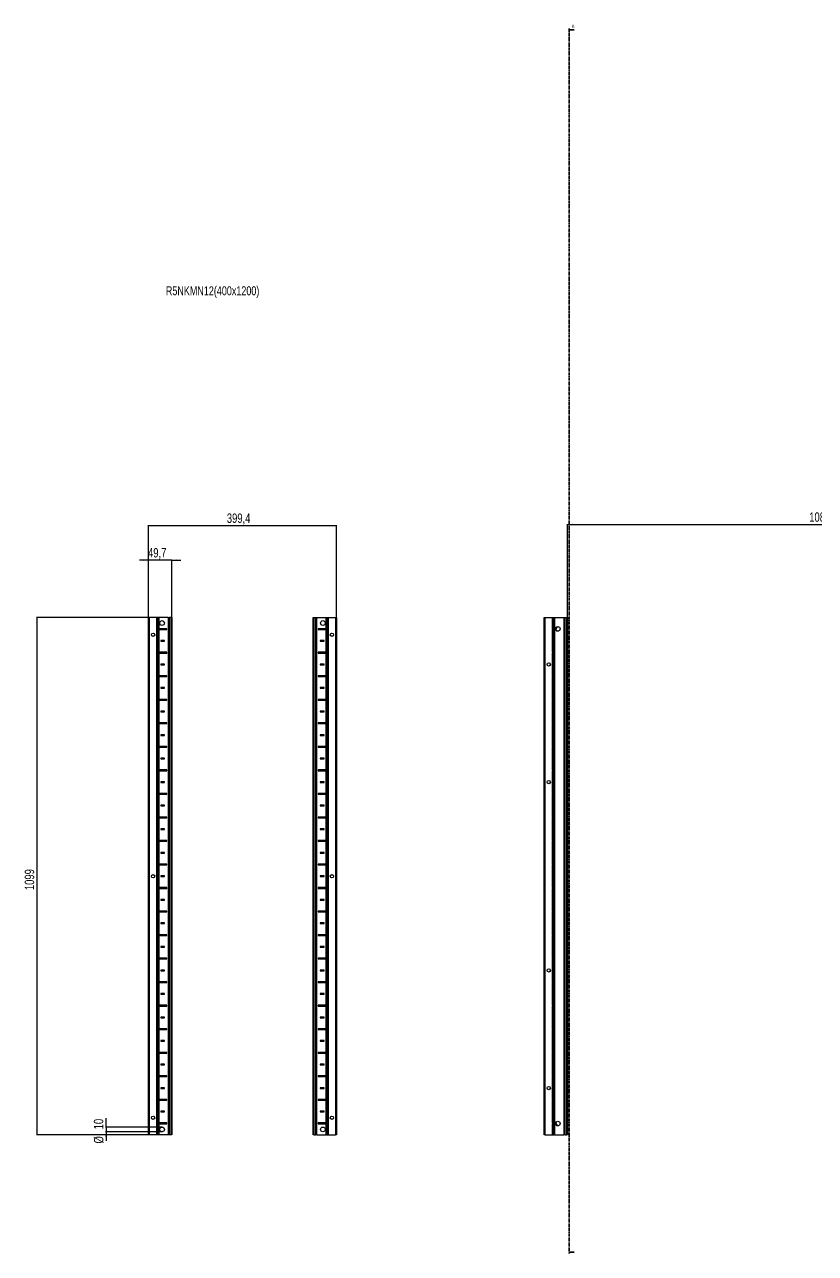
# Model space of a CAD drawing. Header units: millimetres. Extents: x -199 to 3161, y -2447 to 1507.
# Drawn here: x -199 to 1481, y -1104 to 1507 of the extents above; entities that cross this region are included whole.
import ezdxf

# ---------------------------------------------------------------- set-up
doc = ezdxf.new("R2010")
doc.units = ezdxf.units.MM
doc.linetypes.add('CENTER', pattern=[10.16, 6.35, -1.27, 1.27, -1.27])
doc.layers.add('FORMAT', color=7, linetype='Continuous')
doc.styles.add('SLDTEXTSTYLE0', font='TXT', dxfattribs={"width": 0.75})
doc.dimstyles.new('SLDDIMSTYLE0', dxfattribs={"dimtxt": 20, "dimasz": 10, "dimexe": 0, "dimexo": 0.0625, "dimgap": 5, "dimtad": 2, "dimdec": 1, "dimrnd": 1e-09, "dimzin": 12, "dimdsep": 46, "dimtxsty": 'SLDTEXTSTYLE0', "dimsah": 1, "dimcen": 0.09, "dimadec": 0, "dimazin": 3, "dimtfac": 1, "dimtofl": 0, "dimtmove": 0, "dimatfit": 3, "dimfxl": 0, "dimfrac": 2, "dimtolj": 1, "dimtzin": 12, "dimarcsym": 0})
doc.dimstyles.new('SLDDIMSTYLE1', dxfattribs={"dimtxt": 20, "dimasz": 10, "dimexe": 0, "dimexo": 0.0625, "dimgap": 5, "dimtad": 2, "dimdec": 1, "dimrnd": 1e-09, "dimzin": 12, "dimdsep": 46, "dimtxsty": 'SLDTEXTSTYLE0', "dimsah": 1, "dimcen": 0.09, "dimadec": 0, "dimazin": 3, "dimtfac": 1, "dimtmove": 0, "dimatfit": 0, "dimfxl": 0, "dimfrac": 2, "dimtolj": 1, "dimtzin": 12, "dimarcsym": 0})

# ---------------------------------------------------------------- blocks, each defined once
blk = doc.blocks.new('_D')
at = {"layer": 'FORMAT'}
for p, q in [((86.4, 247.2), (-174.2, 247.2)), ((-173.2, 247.2), (-173.2, -851.8)), ((86.4, -851.8), (-174.2, -851.8))]:
    blk.add_line(p, q, dxfattribs=at)
for points in [[(-173.2, 247.2), (-174.7, 237.2), (-171.6, 237.2)], [(-173.2, -851.8), (-171.6, -841.8), (-174.7, -841.8)]]:
    blk.add_solid(points, dxfattribs=at)
at = {"layer": 'FORMAT', "insert": (-198.9, -331.8), "char_height": 20, "attachment_point": 1, "rotation": 90, "style": 'SLDTEXTSTYLE0'}
blk.add_mtext('1099', dxfattribs=at)
blk = doc.blocks.new('_D_1')
at = {"layer": 'FORMAT'}
for p, q in [((64, 247.2), (64, 443.6)), ((64, 442.6), (463.4, 442.6)), ((463.4, 247.2), (463.4, 443.6))]:
    blk.add_line(p, q, dxfattribs=at)
for points in [[(64, 442.6), (74, 441.1), (74, 444.2)], [(463.4, 442.6), (453.4, 444.2), (453.4, 441.1)]]:
    blk.add_solid(points, dxfattribs=at)
at = {"layer": 'FORMAT', "insert": (230.4, 468.4), "char_height": 20, "attachment_point": 1, "style": 'SLDTEXTSTYLE0'}
blk.add_mtext('399,4', dxfattribs=at)
blk = doc.blocks.new('_D_2')
at = {"layer": 'FORMAT'}
for p, q in [((64, 369.2), (44.7, 369.2)), ((64, 247.2), (64, 370.2)), ((113.7, 369.2), (64, 369.2)), ((113.7, 247.2), (113.7, 370.2)), ((113.7, 369.2), (132.9, 369.2))]:
    blk.add_line(p, q, dxfattribs=at)
for points in [[(64, 369.2), (54, 370.7), (54, 367.7)], [(113.7, 369.2), (123.7, 367.7), (123.7, 370.7)]]:
    blk.add_solid(points, dxfattribs=at)
at = {"layer": 'FORMAT', "insert": (63, 395), "char_height": 20, "attachment_point": 1, "style": 'SLDTEXTSTYLE0'}
blk.add_mtext('49,7', dxfattribs=at)
blk = doc.blocks.new('_D_3')
at = {"layer": 'FORMAT'}
for p, q in [((92.8, -835.3), (-27, -835.3)), ((-26, -835.3), (-26, -816.1)), ((-26, -835.3), (-26, -845.3)), ((92.8, -845.3), (-27, -845.3)), ((-26, -845.3), (-26, -864.5))]:
    blk.add_line(p, q, dxfattribs=at)
for points in [[(-26, -835.3), (-24.5, -825.3), (-27.6, -825.3)], [(-26, -845.3), (-27.6, -855.3), (-24.5, -855.3)]]:
    blk.add_solid(points, dxfattribs=at)
at = {"layer": 'FORMAT', "char_height": 20, "attachment_point": 1, "rotation": 90, "style": 'SLDTEXTSTYLE0'}
for s, insert in [('10', (-52.1, -840)), ('%%c', (-51.8, -870.2))]:
    blk.add_mtext(s, dxfattribs=dict(at, insert=insert))
blk = doc.blocks.new('_D_4')
at = {"layer": 'FORMAT'}
for p, q in [((954.3, 247.2), (954.3, 446)), ((954.3, 445), (2040.3, 445)), ((2040.3, 247.2), (2040.3, 446))]:
    blk.add_line(p, q, dxfattribs=at)
for points in [[(954.3, 445), (964.3, 443.5), (964.3, 446.5)], [(2040.3, 445), (2030.3, 446.5), (2030.3, 443.5)]]:
    blk.add_solid(points, dxfattribs=at)
at = {"layer": 'FORMAT', "insert": (1467.7, 470.8), "char_height": 20, "attachment_point": 1, "style": 'SLDTEXTSTYLE0'}
blk.add_mtext('1086', dxfattribs=at)

msp = doc.modelspace()

# ---------------------------------------------------------------- linework, layer by layer
at = {"color": 7, "linetype": 'CENTER', "lineweight": 35}
msp.add_line((958.03, 1499.09), (958.03, -1103.67), dxfattribs=at)
at = {"color": 7, "linetype": 'Continuous', "lineweight": 35}
for p, q in [((968.67, 1496.09), (958.03, 1496.09)), ((968.67, -1100.67), (958.03, -1100.67))]:
    msp.add_line(p, q, dxfattribs=at)
at = {"color": 7, "linetype": 'Continuous', "lineweight": 25}
for p, q in [((63.98, -851.79), (63.98, 247.21)), ((63.98, 247.21), (65.98, 247.21)), ((81.33, 247.21), (65.98, 247.21)), ((81.33, 247.21), (81.98, 247.21)), ((81.98, -851.79), (81.98, 247.21)), ((81.98, 247.21), (82.56, 247.21)), ((83.77, 247.21), (82.56, 247.21)), ((83.77, -851.79), (83.77, 247.21)), ((83.8, 247.21), (83.77, 247.21)), ((83.8, -851.79), (83.8, 247.21)), ((85.01, 247.21), (83.8, 247.21)), ((85.01, 247.21), (86.42, 247.21)), ((105.83, 247.21), (86.42, 247.21)), ((105.83, 247.21), (106.48, 247.21)), ((106.48, -851.79), (106.48, 247.21)), ((106.48, 247.21), (108.48, 247.21)), ((111.68, 247.21), (108.48, 247.21)), ((111.68, 247.21), (113.68, 247.21)), ((113.68, 247.21), (113.68, -851.79)), ((413.68, -851.79), (413.68, 247.21)), ((413.68, 247.21), (415.68, 247.21)), ((415.68, 247.21), (418.88, 247.21)), ((418.88, 247.21), (420.88, 247.21)), ((420.88, 247.21), (420.88, -851.79)), ((420.88, 247.21), (421.53, 247.21)), ((421.53, 247.21), (440.93, 247.21)), ((440.93, 247.21), (442.34, 247.21)), ((442.34, 247.21), (443.55, 247.21)), ((443.55, 247.21), (443.55, -851.79)), ((443.55, 247.21), (443.58, 247.21)), ((443.58, 247.21), (443.58, -851.79)), ((443.58, 247.21), (444.79, 247.21)), ((444.79, 247.21), (445.38, 247.21)), ((445.38, 247.21), (445.38, -851.79)), ((445.38, 247.21), (446.03, 247.21)), ((446.03, 247.21), (461.38, 247.21)), ((461.38, 247.21), (463.38, 247.21)), ((463.38, 247.21), (463.38, -851.79)), ((904.6, -851.79), (904.6, 247.21)), ((904.6, 247.21), (906.6, 247.21)), ((906.6, 247.21), (921.95, 247.21)), ((921.95, 247.21), (922.6, 247.21)), ((922.6, 223.46), (922.6, 247.21)), ((922.6, 247.21), (923.19, 247.21)), ((923.19, 247.21), (924.39, 247.21)), ((924.39, 247.21), (924.39, -851.79)), ((924.39, 247.21), (924.43, 247.21)), ((924.43, 247.21), (924.43, -851.79)), ((924.43, 247.21), (925.63, 247.21)), ((925.63, 247.21), (927.05, 247.21)), ((927.05, 247.21), (946.45, 247.21)), ((946.45, 247.21), (947.1, 247.21)), ((947.1, -851.79), (947.1, 247.21)), ((947.1, 247.21), (949.1, 247.21)), ((949.1, 247.21), (952.3, 247.21)), ((952.3, 247.21), (954.3, 247.21)), ((954.3, 247.21), (954.3, -851.79)), ((85.93, 223.35), (85.93, 222.06)), ((86.58, 222.71), (85.93, 223.35)), ((86.58, 222.71), (85.93, 222.06)), ((102.83, 223.46), (86.42, 223.46)), ((86.42, 221.96), (102.83, 221.96)), ((102.08, 222.71), (86.58, 222.71)), ((102.08, 222.71), (102.83, 223.46)), ((102.08, 222.71), (102.83, 221.96)), ((102.83, 221.96), (102.83, 223.46)), ((425.28, 222.71), (424.53, 223.46)), ((440.93, 223.46), (424.53, 223.46)), ((424.53, 223.46), (424.53, 221.96)), ((425.28, 222.71), (424.53, 221.96)), ((424.53, 221.96), (440.93, 221.96)), ((425.28, 222.71), (440.78, 222.71)), ((440.78, 222.71), (441.42, 223.35)), ((440.78, 222.71), (441.42, 222.06)), ((441.42, 222.06), (441.42, 223.35)), ((922.66, 223.35), (922.6, 223.46)), ((922.6, 223.46), (922.6, 221.96)), ((922.6, 221.96), (922.66, 222.06)), ((922.6, 173.46), (922.6, 221.96)), ((922.66, 222.06), (922.66, 223.35)), ((932.65, 227.73), (932.65, 228.14)), ((98.33, 198.46), (90.33, 198.46)), ((90.33, 198.46), (90.33, 196.96)), ((91.08, 197.71), (90.33, 198.46)), ((91.08, 197.71), (90.33, 196.96)), ((90.33, 196.96), (98.33, 196.96)), ((97.58, 197.71), (91.08, 197.71)), ((97.58, 197.71), (98.33, 198.46)), ((97.58, 197.71), (98.33, 196.96)), ((98.33, 196.96), (98.33, 198.46)), ((429.78, 197.71), (429.03, 198.46)), ((429.03, 198.46), (429.03, 196.96)), ((437.03, 198.46), (429.03, 198.46)), ((429.78, 197.71), (429.03, 196.96)), ((429.03, 196.96), (437.03, 196.96)), ((429.78, 197.71), (436.28, 197.71)), ((436.28, 197.71), (437.03, 198.46)), ((436.28, 197.71), (437.03, 196.96)), ((437.03, 196.96), (437.03, 198.46)), ((85.93, 173.35), (85.93, 172.06)), ((86.58, 172.71), (85.93, 173.35)), ((86.58, 172.71), (85.93, 172.06)), ((102.83, 173.46), (86.42, 173.46)), ((86.42, 171.96), (102.83, 171.96)), ((102.08, 172.71), (86.58, 172.71)), ((102.08, 172.71), (102.83, 173.46)), ((102.08, 172.71), (102.83, 171.96)), ((102.83, 171.96), (102.83, 173.46)), ((425.28, 172.71), (424.53, 173.46)), ((440.93, 173.46), (424.53, 173.46)), ((424.53, 173.46), (424.53, 171.96)), ((425.28, 172.71), (424.53, 171.96)), ((424.53, 171.96), (440.93, 171.96)), ((425.28, 172.71), (440.78, 172.71)), ((440.78, 172.71), (441.42, 173.35)), ((440.78, 172.71), (441.42, 172.06)), ((441.42, 172.06), (441.42, 173.35)), ((922.66, 173.35), (922.6, 173.46)), ((922.6, 173.46), (922.6, 171.96)), ((922.6, 171.96), (922.66, 172.06)), ((922.6, 123.46), (922.6, 171.96)), ((922.66, 172.06), (922.66, 173.35)), ((98.33, 148.46), (90.33, 148.46)), ((90.33, 148.46), (90.33, 146.96)), ((91.08, 147.71), (90.33, 148.46)), ((91.08, 147.71), (90.33, 146.96)), ((90.33, 146.96), (98.33, 146.96)), ((97.58, 147.71), (91.08, 147.71)), ((97.58, 147.71), (98.33, 148.46)), ((97.58, 147.71), (98.33, 146.96)), ((98.33, 146.96), (98.33, 148.46)), ((429.78, 147.71), (429.03, 148.46)), ((437.03, 148.46), (429.03, 148.46)), ((429.03, 148.46), (429.03, 146.96)), ((429.78, 147.71), (429.03, 146.96)), ((429.03, 146.96), (437.03, 146.96)), ((429.78, 147.71), (436.28, 147.71)), ((436.28, 147.71), (437.03, 148.46)), ((436.28, 147.71), (437.03, 146.96)), ((437.03, 146.96), (437.03, 148.46)), ((85.93, 123.35), (85.93, 122.06)), ((86.58, 122.71), (85.93, 123.35)), ((86.58, 122.71), (85.93, 122.06)), ((102.83, 123.46), (86.42, 123.46)), ((86.42, 121.96), (102.83, 121.96)), ((102.08, 122.71), (86.58, 122.71)), ((102.08, 122.71), (102.83, 123.46)), ((102.08, 122.71), (102.83, 121.96)), ((102.83, 121.96), (102.83, 123.46)), ((425.28, 122.71), (424.53, 123.46)), ((440.93, 123.46), (424.53, 123.46)), ((424.53, 123.46), (424.53, 121.96)), ((425.28, 122.71), (424.53, 121.96)), ((424.53, 121.96), (440.93, 121.96)), ((425.28, 122.71), (440.78, 122.71)), ((440.78, 122.71), (441.42, 123.35)), ((440.78, 122.71), (441.42, 122.06)), ((441.42, 122.06), (441.42, 123.35)), ((922.66, 123.35), (922.6, 123.46)), ((922.6, 123.46), (922.6, 121.96)), ((922.6, 121.96), (922.66, 122.06)), ((922.6, 73.46), (922.6, 121.96)), ((922.66, 122.06), (922.66, 123.35)), ((98.33, 98.46), (90.33, 98.46)), ((90.33, 98.46), (90.33, 96.96)), ((91.08, 97.71), (90.33, 98.46)), ((91.08, 97.71), (90.33, 96.96)), ((90.33, 96.96), (98.33, 96.96)), ((97.58, 97.71), (91.08, 97.71)), ((97.58, 97.71), (98.33, 98.46)), ((97.58, 97.71), (98.33, 96.96)), ((98.33, 96.96), (98.33, 98.46)), ((429.78, 97.71), (429.03, 98.46)), ((429.03, 98.46), (429.03, 96.96)), ((437.03, 98.46), (429.03, 98.46)), ((429.78, 97.71), (429.03, 96.96)), ((429.03, 96.96), (437.03, 96.96)), ((429.78, 97.71), (436.28, 97.71)), ((436.28, 97.71), (437.03, 98.46)), ((436.28, 97.71), (437.03, 96.96)), ((437.03, 96.96), (437.03, 98.46)), ((85.93, 73.35), (85.93, 72.06)), ((86.58, 72.71), (85.93, 73.35)), ((86.58, 72.71), (85.93, 72.06)), ((102.83, 73.46), (86.42, 73.46)), ((86.42, 71.96), (102.83, 71.96)), ((102.08, 72.71), (86.58, 72.71)), ((102.08, 72.71), (102.83, 73.46)), ((102.08, 72.71), (102.83, 71.96)), ((102.83, 71.96), (102.83, 73.46)), ((425.28, 72.71), (424.53, 73.46)), ((440.93, 73.46), (424.53, 73.46)), ((424.53, 73.46), (424.53, 71.96)), ((425.28, 72.71), (424.53, 71.96)), ((424.53, 71.96), (440.93, 71.96)), ((425.28, 72.71), (440.78, 72.71)), ((440.78, 72.71), (441.42, 73.35)), ((440.78, 72.71), (441.42, 72.06)), ((441.42, 72.06), (441.42, 73.35)), ((922.66, 73.35), (922.6, 73.46)), ((922.6, 73.46), (922.6, 71.96)), ((922.6, 71.96), (922.66, 72.06)), ((922.6, 23.46), (922.6, 71.96)), ((922.66, 72.06), (922.66, 73.35)), ((98.33, 48.46), (90.33, 48.46)), ((90.33, 48.46), (90.33, 46.96)), ((91.08, 47.71), (90.33, 48.46)), ((91.08, 47.71), (90.33, 46.96)), ((90.33, 46.96), (98.33, 46.96)), ((97.58, 47.71), (91.08, 47.71)), ((97.58, 47.71), (98.33, 48.46)), ((97.58, 47.71), (98.33, 46.96)), ((98.33, 46.96), (98.33, 48.46)), ((429.78, 47.71), (429.03, 48.46)), ((429.03, 48.46), (429.03, 46.96)), ((437.03, 48.46), (429.03, 48.46)), ((429.78, 47.71), (429.03, 46.96)), ((429.03, 46.96), (437.03, 46.96)), ((429.78, 47.71), (436.28, 47.71)), ((436.28, 47.71), (437.03, 48.46)), ((436.28, 47.71), (437.03, 46.96)), ((437.03, 46.96), (437.03, 48.46)), ((85.93, 23.35), (85.93, 22.06)), ((86.58, 22.71), (85.93, 23.35)), ((86.58, 22.71), (85.93, 22.06)), ((102.83, 23.46), (86.42, 23.46)), ((86.42, 21.96), (102.83, 21.96)), ((102.08, 22.71), (86.58, 22.71)), ((102.08, 22.71), (102.83, 23.46)), ((102.08, 22.71), (102.83, 21.96)), ((102.83, 21.96), (102.83, 23.46)), ((425.28, 22.71), (424.53, 23.46)), ((440.93, 23.46), (424.53, 23.46)), ((424.53, 23.46), (424.53, 21.96)), ((425.28, 22.71), (424.53, 21.96)), ((424.53, 21.96), (440.93, 21.96)), ((425.28, 22.71), (440.78, 22.71)), ((440.78, 22.71), (441.42, 23.35)), ((440.78, 22.71), (441.42, 22.06)), ((441.42, 22.06), (441.42, 23.35)), ((922.66, 23.35), (922.6, 23.46)), ((922.6, 23.46), (922.6, 21.96)), ((922.6, 21.96), (922.66, 22.06)), ((922.6, -26.54), (922.6, 21.96)), ((922.66, 22.06), (922.66, 23.35)), ((98.33, -1.54), (90.33, -1.54)), ((90.33, -1.54), (90.33, -3.04)), ((91.08, -2.29), (90.33, -1.54)), ((91.08, -2.29), (90.33, -3.04)), ((90.33, -3.04), (98.33, -3.04)), ((97.58, -2.29), (91.08, -2.29)), ((97.58, -2.29), (98.33, -1.54)), ((97.58, -2.29), (98.33, -3.04)), ((98.33, -3.04), (98.33, -1.54)), ((429.78, -2.29), (429.03, -1.54)), ((429.03, -1.54), (429.03, -3.04)), ((437.03, -1.54), (429.03, -1.54)), ((429.78, -2.29), (429.03, -3.04)), ((429.03, -3.04), (437.03, -3.04)), ((429.78, -2.29), (436.28, -2.29)), ((436.28, -2.29), (437.03, -1.54)), ((436.28, -2.29), (437.03, -3.04)), ((437.03, -3.04), (437.03, -1.54)), ((85.93, -26.65), (85.93, -27.94)), ((86.58, -27.29), (85.93, -26.65)), ((86.58, -27.29), (85.93, -27.94)), ((102.83, -26.54), (86.42, -26.54)), ((86.42, -28.04), (102.83, -28.04)), ((102.08, -27.29), (86.58, -27.29)), ((98.33, -51.54), (90.33, -51.54)), ((90.33, -51.54), (90.33, -53.04)), ((91.08, -52.29), (90.33, -51.54)), ((97.58, -52.29), (98.33, -51.54)), ((98.33, -53.04), (98.33, -51.54)), ((102.08, -27.29), (102.83, -26.54)), ((102.08, -27.29), (102.83, -28.04)), ((102.83, -28.04), (102.83, -26.54)), ((425.28, -27.29), (424.53, -26.54)), ((440.93, -26.54), (424.53, -26.54)), ((424.53, -26.54), (424.53, -28.04)), ((425.28, -27.29), (424.53, -28.04)), ((424.53, -28.04), (440.93, -28.04)), ((425.28, -27.29), (440.78, -27.29)), ((429.78, -52.29), (429.03, -51.54)), ((437.03, -51.54), (429.03, -51.54)), ((429.03, -51.54), (429.03, -53.04)), ((436.28, -52.29), (437.03, -51.54)), ((437.03, -53.04), (437.03, -51.54)), ((440.78, -27.29), (441.42, -26.65)), ((440.78, -27.29), (441.42, -27.94)), ((441.42, -27.94), (441.42, -26.65)), ((922.66, -26.65), (922.6, -26.54)), ((922.6, -26.54), (922.6, -28.04)), ((922.6, -28.04), (922.66, -27.94)), ((922.6, -76.54), (922.6, -28.04)), ((922.66, -27.94), (922.66, -26.65)), ((85.93, -76.65), (85.93, -77.94)), ((86.58, -77.29), (85.93, -76.65)), ((86.58, -77.29), (85.93, -77.94)), ((102.83, -76.54), (86.42, -76.54)), ((86.42, -78.04), (102.83, -78.04)), ((102.08, -77.29), (86.58, -77.29)), ((91.08, -52.29), (90.33, -53.04)), ((90.33, -53.04), (98.33, -53.04)), ((97.58, -52.29), (91.08, -52.29)), ((97.58, -52.29), (98.33, -53.04)), ((102.08, -77.29), (102.83, -76.54)), ((102.08, -77.29), (102.83, -78.04)), ((102.83, -78.04), (102.83, -76.54)), ((425.28, -77.29), (424.53, -76.54)), ((440.93, -76.54), (424.53, -76.54)), ((424.53, -76.54), (424.53, -78.04)), ((425.28, -77.29), (424.53, -78.04)), ((424.53, -78.04), (440.93, -78.04)), ((425.28, -77.29), (440.78, -77.29)), ((429.78, -52.29), (429.03, -53.04)), ((429.03, -53.04), (437.03, -53.04)), ((429.78, -52.29), (436.28, -52.29)), ((436.28, -52.29), (437.03, -53.04)), ((440.78, -77.29), (441.42, -76.65)), ((440.78, -77.29), (441.42, -77.94)), ((441.42, -77.94), (441.42, -76.65)), ((922.66, -76.65), (922.6, -76.54)), ((922.6, -76.54), (922.6, -78.04)), ((922.6, -78.04), (922.66, -77.94)), ((922.6, -126.54), (922.6, -78.04)), ((922.66, -77.94), (922.66, -76.65)), ((98.33, -101.54), (90.33, -101.54)), ((90.33, -101.54), (90.33, -103.04)), ((91.08, -102.29), (90.33, -101.54)), ((91.08, -102.29), (90.33, -103.04)), ((90.33, -103.04), (98.33, -103.04)), ((97.58, -102.29), (91.08, -102.29)), ((97.58, -102.29), (98.33, -101.54)), ((97.58, -102.29), (98.33, -103.04)), ((98.33, -103.04), (98.33, -101.54)), ((437.03, -101.54), (429.03, -101.54)), ((429.03, -101.54), (429.03, -103.04)), ((429.78, -102.29), (429.03, -101.54)), ((429.78, -102.29), (429.03, -103.04)), ((429.03, -103.04), (437.03, -103.04)), ((429.78, -102.29), (436.28, -102.29)), ((436.28, -102.29), (437.03, -101.54)), ((436.28, -102.29), (437.03, -103.04)), ((437.03, -103.04), (437.03, -101.54)), ((85.93, -126.65), (85.93, -127.94)), ((86.58, -127.29), (85.93, -126.65)), ((86.58, -127.29), (85.93, -127.94)), ((102.83, -126.54), (86.42, -126.54)), ((86.42, -128.04), (102.83, -128.04)), ((102.08, -127.29), (86.58, -127.29)), ((102.08, -127.29), (102.83, -126.54)), ((102.08, -127.29), (102.83, -128.04)), ((102.83, -128.04), (102.83, -126.54)), ((425.28, -127.29), (424.53, -126.54)), ((440.93, -126.54), (424.53, -126.54)), ((424.53, -126.54), (424.53, -128.04)), ((425.28, -127.29), (424.53, -128.04)), ((424.53, -128.04), (440.93, -128.04)), ((425.28, -127.29), (440.78, -127.29)), ((440.78, -127.29), (441.42, -126.65)), ((440.78, -127.29), (441.42, -127.94)), ((441.42, -127.94), (441.42, -126.65)), ((922.66, -126.65), (922.6, -126.54)), ((922.6, -126.54), (922.6, -128.04)), ((922.6, -128.04), (922.66, -127.94)), ((922.6, -176.54), (922.6, -128.04)), ((922.66, -127.94), (922.66, -126.65)), ((98.33, -151.54), (90.33, -151.54)), ((90.33, -151.54), (90.33, -153.04)), ((91.08, -152.29), (90.33, -151.54)), ((91.08, -152.29), (90.33, -153.04)), ((90.33, -153.04), (98.33, -153.04)), ((97.58, -152.29), (91.08, -152.29)), ((97.58, -152.29), (98.33, -151.54)), ((97.58, -152.29), (98.33, -153.04)), ((98.33, -153.04), (98.33, -151.54)), ((429.78, -152.29), (429.03, -151.54)), ((429.03, -151.54), (429.03, -153.04)), ((437.03, -151.54), (429.03, -151.54)), ((429.78, -152.29), (429.03, -153.04)), ((429.03, -153.04), (437.03, -153.04)), ((429.78, -152.29), (436.28, -152.29)), ((436.28, -152.29), (437.03, -151.54)), ((436.28, -152.29), (437.03, -153.04)), ((437.03, -153.04), (437.03, -151.54)), ((85.93, -176.65), (85.93, -177.94)), ((86.58, -177.29), (85.93, -176.65)), ((86.58, -177.29), (85.93, -177.94)), ((102.83, -176.54), (86.42, -176.54)), ((86.42, -178.04), (102.83, -178.04)), ((102.08, -177.29), (86.58, -177.29)), ((102.08, -177.29), (102.83, -176.54)), ((102.08, -177.29), (102.83, -178.04)), ((102.83, -178.04), (102.83, -176.54)), ((425.28, -177.29), (424.53, -176.54)), ((440.93, -176.54), (424.53, -176.54)), ((424.53, -176.54), (424.53, -178.04)), ((425.28, -177.29), (424.53, -178.04)), ((424.53, -178.04), (440.93, -178.04)), ((425.28, -177.29), (440.78, -177.29)), ((440.78, -177.29), (441.42, -176.65)), ((440.78, -177.29), (441.42, -177.94)), ((441.42, -177.94), (441.42, -176.65)), ((922.66, -176.65), (922.6, -176.54)), ((922.6, -176.54), (922.6, -178.04)), ((922.6, -178.04), (922.66, -177.94)), ((922.6, -226.54), (922.6, -178.04)), ((922.66, -177.94), (922.66, -176.65)), ((98.33, -201.54), (90.33, -201.54)), ((90.33, -201.54), (90.33, -203.04)), ((91.08, -202.29), (90.33, -201.54)), ((91.08, -202.29), (90.33, -203.04)), ((90.33, -203.04), (98.33, -203.04)), ((97.58, -202.29), (91.08, -202.29)), ((97.58, -202.29), (98.33, -201.54)), ((97.58, -202.29), (98.33, -203.04)), ((98.33, -203.04), (98.33, -201.54)), ((429.78, -202.29), (429.03, -201.54)), ((437.03, -201.54), (429.03, -201.54)), ((429.03, -201.54), (429.03, -203.04)), ((429.78, -202.29), (429.03, -203.04)), ((429.03, -203.04), (437.03, -203.04)), ((429.78, -202.29), (436.28, -202.29)), ((436.28, -202.29), (437.03, -201.54)), ((436.28, -202.29), (437.03, -203.04)), ((437.03, -203.04), (437.03, -201.54)), ((85.93, -226.65), (85.93, -227.94)), ((86.58, -227.29), (85.93, -226.65)), ((86.58, -227.29), (85.93, -227.94)), ((102.83, -226.54), (86.42, -226.54)), ((86.42, -228.04), (102.83, -228.04)), ((102.08, -227.29), (86.58, -227.29)), ((102.08, -227.29), (102.83, -226.54)), ((102.08, -227.29), (102.83, -228.04)), ((102.83, -228.04), (102.83, -226.54)), ((425.28, -227.29), (424.53, -226.54)), ((440.93, -226.54), (424.53, -226.54)), ((424.53, -226.54), (424.53, -228.04)), ((425.28, -227.29), (424.53, -228.04)), ((424.53, -228.04), (440.93, -228.04)), ((425.28, -227.29), (440.78, -227.29)), ((440.78, -227.29), (441.42, -226.65)), ((440.78, -227.29), (441.42, -227.94)), ((441.42, -227.94), (441.42, -226.65)), ((922.66, -226.65), (922.6, -226.54)), ((922.6, -226.54), (922.6, -228.04)), ((922.6, -228.04), (922.66, -227.94)), ((922.6, -276.54), (922.6, -228.04)), ((922.66, -227.94), (922.66, -226.65)), ((98.33, -251.54), (90.33, -251.54)), ((90.33, -251.54), (90.33, -253.04)), ((91.08, -252.29), (90.33, -251.54)), ((91.08, -252.29), (90.33, -253.04)), ((90.33, -253.04), (98.33, -253.04)), ((97.58, -252.29), (91.08, -252.29)), ((97.58, -252.29), (98.33, -251.54)), ((97.58, -252.29), (98.33, -253.04)), ((98.33, -253.04), (98.33, -251.54)), ((429.78, -252.29), (429.03, -251.54)), ((437.03, -251.54), (429.03, -251.54)), ((429.03, -251.54), (429.03, -253.04)), ((429.78, -252.29), (429.03, -253.04)), ((429.03, -253.04), (437.03, -253.04)), ((429.78, -252.29), (436.28, -252.29)), ((436.28, -252.29), (437.03, -251.54)), ((436.28, -252.29), (437.03, -253.04)), ((437.03, -253.04), (437.03, -251.54)), ((85.93, -276.65), (85.93, -277.94)), ((86.58, -277.29), (85.93, -276.65)), ((86.58, -277.29), (85.93, -277.94)), ((102.83, -276.54), (86.42, -276.54)), ((86.42, -278.04), (102.83, -278.04)), ((102.08, -277.29), (86.58, -277.29)), ((102.08, -277.29), (102.83, -276.54)), ((102.08, -277.29), (102.83, -278.04)), ((102.83, -278.04), (102.83, -276.54)), ((440.93, -276.54), (424.53, -276.54)), ((424.53, -276.54), (424.53, -278.04)), ((425.28, -277.29), (424.53, -276.54)), ((425.28, -277.29), (424.53, -278.04)), ((424.53, -278.04), (440.93, -278.04)), ((425.28, -277.29), (440.78, -277.29)), ((440.78, -277.29), (441.42, -276.65)), ((440.78, -277.29), (441.42, -277.94)), ((441.42, -277.94), (441.42, -276.65)), ((922.66, -276.65), (922.6, -276.54)), ((922.6, -276.54), (922.6, -278.04)), ((922.6, -278.04), (922.66, -277.94)), ((922.6, -326.54), (922.6, -278.04)), ((922.66, -277.94), (922.66, -276.65)), ((98.33, -301.54), (90.33, -301.54)), ((90.33, -301.54), (90.33, -303.04)), ((91.08, -302.29), (90.33, -301.54)), ((91.08, -302.29), (90.33, -303.04)), ((90.33, -303.04), (98.33, -303.04)), ((97.58, -302.29), (91.08, -302.29)), ((97.58, -302.29), (98.33, -301.54)), ((97.58, -302.29), (98.33, -303.04)), ((98.33, -303.04), (98.33, -301.54)), ((437.03, -301.54), (429.03, -301.54)), ((429.03, -301.54), (429.03, -303.04)), ((429.78, -302.29), (429.03, -301.54)), ((429.78, -302.29), (429.03, -303.04)), ((429.03, -303.04), (437.03, -303.04)), ((429.78, -302.29), (436.28, -302.29)), ((436.28, -302.29), (437.03, -301.54)), ((436.28, -302.29), (437.03, -303.04)), ((437.03, -303.04), (437.03, -301.54)), ((85.93, -326.65), (85.93, -327.94)), ((86.58, -327.29), (85.93, -326.65)), ((86.58, -327.29), (85.93, -327.94)), ((102.83, -326.54), (86.42, -326.54)), ((86.42, -328.04), (102.83, -328.04)), ((102.08, -327.29), (86.58, -327.29)), ((102.08, -327.29), (102.83, -326.54)), ((102.08, -327.29), (102.83, -328.04)), ((102.83, -328.04), (102.83, -326.54)), ((440.93, -326.54), (424.53, -326.54)), ((424.53, -326.54), (424.53, -328.04)), ((425.28, -327.29), (424.53, -326.54)), ((425.28, -327.29), (424.53, -328.04)), ((424.53, -328.04), (440.93, -328.04)), ((425.28, -327.29), (440.78, -327.29)), ((440.78, -327.29), (441.42, -326.65)), ((440.78, -327.29), (441.42, -327.94)), ((441.42, -327.94), (441.42, -326.65)), ((922.66, -326.65), (922.6, -326.54)), ((922.6, -326.54), (922.6, -328.04)), ((922.6, -328.04), (922.66, -327.94)), ((922.6, -376.54), (922.6, -328.04)), ((922.66, -327.94), (922.66, -326.65)), ((91.08, -352.29), (90.33, -351.54)), ((98.33, -351.54), (90.33, -351.54)), ((90.33, -351.54), (90.33, -353.04)), ((91.08, -352.29), (90.33, -353.04)), ((90.33, -353.04), (98.33, -353.04)), ((97.58, -352.29), (91.08, -352.29)), ((97.58, -352.29), (98.33, -351.54)), ((97.58, -352.29), (98.33, -353.04)), ((98.33, -353.04), (98.33, -351.54)), ((437.03, -351.54), (429.03, -351.54)), ((429.03, -351.54), (429.03, -353.04)), ((429.78, -352.29), (429.03, -351.54)), ((429.78, -352.29), (429.03, -353.04)), ((429.03, -353.04), (437.03, -353.04)), ((429.78, -352.29), (436.28, -352.29)), ((436.28, -352.29), (437.03, -351.54)), ((436.28, -352.29), (437.03, -353.04)), ((437.03, -353.04), (437.03, -351.54)), ((86.58, -377.29), (85.93, -376.65)), ((85.93, -376.65), (85.93, -377.94)), ((86.58, -377.29), (85.93, -377.94)), ((102.83, -376.54), (86.42, -376.54)), ((86.42, -378.04), (102.83, -378.04)), ((102.08, -377.29), (86.58, -377.29)), ((102.08, -377.29), (102.83, -376.54)), ((102.08, -377.29), (102.83, -378.04)), ((102.83, -378.04), (102.83, -376.54)), ((440.93, -376.54), (424.53, -376.54)), ((424.53, -376.54), (424.53, -378.04)), ((425.28, -377.29), (424.53, -376.54)), ((425.28, -377.29), (424.53, -378.04)), ((424.53, -378.04), (440.93, -378.04)), ((425.28, -377.29), (440.78, -377.29)), ((440.78, -377.29), (441.42, -376.65)), ((440.78, -377.29), (441.42, -377.94)), ((441.42, -377.94), (441.42, -376.65)), ((922.66, -376.65), (922.6, -376.54)), ((922.6, -376.54), (922.6, -378.04)), ((922.6, -378.04), (922.66, -377.94)), ((922.6, -426.54), (922.6, -378.04)), ((922.66, -377.94), (922.66, -376.65)), ((91.08, -402.29), (90.33, -401.54)), ((90.33, -401.54), (90.33, -403.04)), ((98.33, -401.54), (90.33, -401.54)), ((91.08, -402.29), (90.33, -403.04)), ((90.33, -403.04), (98.33, -403.04)), ((97.58, -402.29), (91.08, -402.29)), ((97.58, -402.29), (98.33, -401.54)), ((97.58, -402.29), (98.33, -403.04)), ((98.33, -403.04), (98.33, -401.54)), ((437.03, -401.54), (429.03, -401.54)), ((429.03, -401.54), (429.03, -403.04)), ((429.78, -402.29), (429.03, -401.54)), ((429.78, -402.29), (429.03, -403.04)), ((429.03, -403.04), (437.03, -403.04)), ((429.78, -402.29), (436.28, -402.29)), ((436.28, -402.29), (437.03, -401.54)), ((436.28, -402.29), (437.03, -403.04)), ((437.03, -403.04), (437.03, -401.54)), ((86.58, -427.29), (85.93, -426.65)), ((85.93, -426.65), (85.93, -427.94)), ((86.58, -427.29), (85.93, -427.94)), ((102.83, -426.54), (86.42, -426.54)), ((86.42, -428.04), (102.83, -428.04)), ((102.08, -427.29), (86.58, -427.29)), ((102.08, -427.29), (102.83, -426.54)), ((102.08, -427.29), (102.83, -428.04)), ((102.83, -428.04), (102.83, -426.54)), ((440.93, -426.54), (424.53, -426.54)), ((424.53, -426.54), (424.53, -428.04)), ((425.28, -427.29), (424.53, -426.54)), ((425.28, -427.29), (424.53, -428.04)), ((424.53, -428.04), (440.93, -428.04)), ((425.28, -427.29), (440.78, -427.29)), ((440.78, -427.29), (441.42, -426.65)), ((440.78, -427.29), (441.42, -427.94)), ((441.42, -427.94), (441.42, -426.65)), ((922.66, -426.65), (922.6, -426.54)), ((922.6, -426.54), (922.6, -428.04)), ((922.6, -428.04), (922.66, -427.94)), ((922.6, -476.54), (922.6, -428.04)), ((922.66, -427.94), (922.66, -426.65)), ((91.08, -452.29), (90.33, -451.54)), ((90.33, -451.54), (90.33, -453.04)), ((98.33, -451.54), (90.33, -451.54)), ((91.08, -452.29), (90.33, -453.04)), ((90.33, -453.04), (98.33, -453.04)), ((97.58, -452.29), (91.08, -452.29)), ((97.58, -452.29), (98.33, -451.54)), ((97.58, -452.29), (98.33, -453.04)), ((98.33, -453.04), (98.33, -451.54)), ((437.03, -451.54), (429.03, -451.54)), ((429.03, -451.54), (429.03, -453.04)), ((429.78, -452.29), (429.03, -451.54)), ((429.78, -452.29), (429.03, -453.04)), ((429.03, -453.04), (437.03, -453.04)), ((429.78, -452.29), (436.28, -452.29)), ((436.28, -452.29), (437.03, -451.54)), ((436.28, -452.29), (437.03, -453.04)), ((437.03, -453.04), (437.03, -451.54)), ((86.58, -477.29), (85.93, -476.65)), ((85.93, -476.65), (85.93, -477.94)), ((86.58, -477.29), (85.93, -477.94)), ((102.83, -476.54), (86.42, -476.54)), ((86.42, -478.04), (102.83, -478.04)), ((102.08, -477.29), (86.58, -477.29)), ((102.08, -477.29), (102.83, -476.54)), ((102.08, -477.29), (102.83, -478.04)), ((102.83, -478.04), (102.83, -476.54)), ((440.93, -476.54), (424.53, -476.54)), ((424.53, -476.54), (424.53, -478.04)), ((425.28, -477.29), (424.53, -476.54)), ((425.28, -477.29), (424.53, -478.04)), ((424.53, -478.04), (440.93, -478.04)), ((425.28, -477.29), (440.78, -477.29)), ((440.78, -477.29), (441.42, -476.65)), ((440.78, -477.29), (441.42, -477.94)), ((441.42, -477.94), (441.42, -476.65)), ((922.66, -476.65), (922.6, -476.54)), ((922.6, -476.54), (922.6, -478.04)), ((922.6, -478.04), (922.66, -477.94)), ((922.6, -526.54), (922.6, -478.04)), ((922.66, -477.94), (922.66, -476.65)), ((98.33, -501.54), (90.33, -501.54)), ((90.33, -501.54), (90.33, -503.04)), ((91.08, -502.29), (90.33, -501.54)), ((91.08, -502.29), (90.33, -503.04)), ((90.33, -503.04), (98.33, -503.04)), ((97.58, -502.29), (91.08, -502.29)), ((97.58, -502.29), (98.33, -501.54)), ((97.58, -502.29), (98.33, -503.04)), ((98.33, -503.04), (98.33, -501.54)), ((437.03, -501.54), (429.03, -501.54)), ((429.03, -501.54), (429.03, -503.04)), ((429.78, -502.29), (429.03, -501.54)), ((429.78, -502.29), (429.03, -503.04)), ((429.03, -503.04), (437.03, -503.04)), ((429.78, -502.29), (436.28, -502.29)), ((436.28, -502.29), (437.03, -501.54)), ((436.28, -502.29), (437.03, -503.04)), ((437.03, -503.04), (437.03, -501.54)), ((86.58, -527.29), (85.93, -526.65)), ((85.93, -526.65), (85.93, -527.94)), ((86.58, -527.29), (85.93, -527.94)), ((102.83, -526.54), (86.42, -526.54)), ((86.42, -528.04), (102.83, -528.04)), ((102.08, -527.29), (86.58, -527.29)), ((102.08, -527.29), (102.83, -526.54)), ((102.08, -527.29), (102.83, -528.04)), ((102.83, -528.04), (102.83, -526.54)), ((440.93, -526.54), (424.53, -526.54)), ((424.53, -526.54), (424.53, -528.04)), ((425.28, -527.29), (424.53, -526.54)), ((425.28, -527.29), (424.53, -528.04)), ((424.53, -528.04), (440.93, -528.04)), ((425.28, -527.29), (440.78, -527.29)), ((440.78, -527.29), (441.42, -526.65)), ((440.78, -527.29), (441.42, -527.94)), ((441.42, -527.94), (441.42, -526.65)), ((922.66, -526.65), (922.6, -526.54)), ((922.6, -526.54), (922.6, -528.04)), ((922.6, -528.04), (922.66, -527.94)), ((922.6, -576.54), (922.6, -528.04)), ((922.66, -527.94), (922.66, -526.65)), ((98.33, -551.54), (90.33, -551.54)), ((90.33, -551.54), (90.33, -553.04)), ((91.08, -552.29), (90.33, -551.54)), ((91.08, -552.29), (90.33, -553.04)), ((90.33, -553.04), (98.33, -553.04)), ((97.58, -552.29), (91.08, -552.29)), ((97.58, -552.29), (98.33, -551.54)), ((97.58, -552.29), (98.33, -553.04)), ((98.33, -553.04), (98.33, -551.54)), ((437.03, -551.54), (429.03, -551.54)), ((429.03, -551.54), (429.03, -553.04)), ((429.78, -552.29), (429.03, -551.54)), ((429.78, -552.29), (429.03, -553.04)), ((429.03, -553.04), (437.03, -553.04)), ((429.78, -552.29), (436.28, -552.29)), ((436.28, -552.29), (437.03, -551.54)), ((436.28, -552.29), (437.03, -553.04)), ((437.03, -553.04), (437.03, -551.54)), ((86.58, -577.29), (85.93, -576.65)), ((85.93, -576.65), (85.93, -577.94)), ((86.58, -577.29), (85.93, -577.94)), ((102.83, -576.54), (86.42, -576.54)), ((86.42, -578.04), (102.83, -578.04)), ((102.08, -577.29), (86.58, -577.29)), ((102.08, -577.29), (102.83, -576.54)), ((102.08, -577.29), (102.83, -578.04)), ((102.83, -578.04), (102.83, -576.54)), ((440.93, -576.54), (424.53, -576.54)), ((424.53, -576.54), (424.53, -578.04)), ((425.28, -577.29), (424.53, -576.54)), ((425.28, -577.29), (424.53, -578.04)), ((424.53, -578.04), (440.93, -578.04)), ((425.28, -577.29), (440.78, -577.29)), ((440.78, -577.29), (441.42, -576.65)), ((440.78, -577.29), (441.42, -577.94)), ((441.42, -577.94), (441.42, -576.65)), ((922.66, -576.65), (922.6, -576.54)), ((922.6, -576.54), (922.6, -578.04)), ((922.6, -578.04), (922.66, -577.94)), ((922.6, -626.54), (922.6, -578.04)), ((922.66, -577.94), (922.66, -576.65)), ((102.83, -626.54), (86.42, -626.54)), ((91.08, -602.29), (90.33, -601.54)), ((90.33, -601.54), (90.33, -603.04)), ((98.33, -601.54), (90.33, -601.54)), ((91.08, -602.29), (90.33, -603.04)), ((90.33, -603.04), (98.33, -603.04)), ((97.58, -602.29), (91.08, -602.29)), ((97.58, -602.29), (98.33, -601.54)), ((97.58, -602.29), (98.33, -603.04)), ((98.33, -603.04), (98.33, -601.54)), ((102.08, -627.29), (102.83, -626.54)), ((102.83, -628.04), (102.83, -626.54)), ((440.93, -626.54), (424.53, -626.54)), ((424.53, -626.54), (424.53, -628.04)), ((425.28, -627.29), (424.53, -626.54)), ((437.03, -601.54), (429.03, -601.54)), ((429.03, -601.54), (429.03, -603.04)), ((429.78, -602.29), (429.03, -601.54)), ((429.78, -602.29), (429.03, -603.04)), ((429.03, -603.04), (437.03, -603.04)), ((429.78, -602.29), (436.28, -602.29)), ((436.28, -602.29), (437.03, -601.54)), ((436.28, -602.29), (437.03, -603.04)), ((437.03, -603.04), (437.03, -601.54)), ((922.66, -626.65), (922.6, -626.54)), ((922.6, -626.54), (922.6, -628.04)), ((85.93, -626.65), (85.93, -627.94)), ((86.58, -627.29), (85.93, -626.65)), ((86.58, -627.29), (85.93, -627.94)), ((86.42, -628.04), (102.83, -628.04)), ((102.08, -627.29), (86.58, -627.29)), ((91.08, -652.29), (90.33, -651.54)), ((90.33, -651.54), (90.33, -653.04)), ((98.33, -651.54), (90.33, -651.54)), ((91.08, -652.29), (90.33, -653.04)), ((97.58, -652.29), (91.08, -652.29)), ((97.58, -652.29), (98.33, -651.54)), ((97.58, -652.29), (98.33, -653.04)), ((98.33, -653.04), (98.33, -651.54)), ((102.08, -627.29), (102.83, -628.04)), ((425.28, -627.29), (424.53, -628.04)), ((424.53, -628.04), (440.93, -628.04)), ((425.28, -627.29), (440.78, -627.29)), ((437.03, -651.54), (429.03, -651.54)), ((429.03, -651.54), (429.03, -653.04)), ((429.78, -652.29), (429.03, -651.54)), ((429.78, -652.29), (429.03, -653.04)), ((429.78, -652.29), (436.28, -652.29)), ((436.28, -652.29), (437.03, -651.54)), ((436.28, -652.29), (437.03, -653.04)), ((437.03, -653.04), (437.03, -651.54)), ((440.78, -627.29), (441.42, -626.65)), ((440.78, -627.29), (441.42, -627.94)), ((441.42, -627.94), (441.42, -626.65)), ((922.6, -628.04), (922.66, -627.94)), ((922.6, -676.54), (922.6, -628.04)), ((922.66, -627.94), (922.66, -626.65)), ((86.58, -677.29), (85.93, -676.65)), ((85.93, -676.65), (85.93, -677.94)), ((86.58, -677.29), (85.93, -677.94)), ((102.83, -676.54), (86.42, -676.54)), ((86.42, -678.04), (102.83, -678.04)), ((102.08, -677.29), (86.58, -677.29)), ((90.33, -653.04), (98.33, -653.04)), ((102.08, -677.29), (102.83, -676.54)), ((102.08, -677.29), (102.83, -678.04)), ((102.83, -678.04), (102.83, -676.54)), ((440.93, -676.54), (424.53, -676.54)), ((424.53, -676.54), (424.53, -678.04)), ((425.28, -677.29), (424.53, -676.54)), ((425.28, -677.29), (424.53, -678.04)), ((424.53, -678.04), (440.93, -678.04)), ((425.28, -677.29), (440.78, -677.29)), ((429.03, -653.04), (437.03, -653.04)), ((440.78, -677.29), (441.42, -676.65)), ((440.78, -677.29), (441.42, -677.94)), ((441.42, -677.94), (441.42, -676.65)), ((922.66, -676.65), (922.6, -676.54)), ((922.6, -676.54), (922.6, -678.04)), ((922.6, -678.04), (922.66, -677.94)), ((922.6, -726.54), (922.6, -678.04)), ((922.66, -677.94), (922.66, -676.65)), ((91.08, -702.29), (90.33, -701.54)), ((90.33, -701.54), (90.33, -703.04)), ((98.33, -701.54), (90.33, -701.54)), ((91.08, -702.29), (90.33, -703.04)), ((90.33, -703.04), (98.33, -703.04)), ((97.58, -702.29), (91.08, -702.29)), ((97.58, -702.29), (98.33, -701.54)), ((97.58, -702.29), (98.33, -703.04)), ((98.33, -703.04), (98.33, -701.54)), ((437.03, -701.54), (429.03, -701.54)), ((429.03, -701.54), (429.03, -703.04)), ((429.78, -702.29), (429.03, -701.54)), ((429.78, -702.29), (429.03, -703.04)), ((429.03, -703.04), (437.03, -703.04)), ((429.78, -702.29), (436.28, -702.29)), ((436.28, -702.29), (437.03, -701.54)), ((436.28, -702.29), (437.03, -703.04)), ((437.03, -703.04), (437.03, -701.54)), ((85.93, -726.65), (85.93, -727.94)), ((86.58, -727.29), (85.93, -726.65)), ((86.58, -727.29), (85.93, -727.94)), ((102.83, -726.54), (86.42, -726.54)), ((86.42, -728.04), (102.83, -728.04)), ((102.08, -727.29), (86.58, -727.29)), ((102.08, -727.29), (102.83, -726.54)), ((102.08, -727.29), (102.83, -728.04)), ((102.83, -728.04), (102.83, -726.54)), ((440.93, -726.54), (424.53, -726.54)), ((424.53, -726.54), (424.53, -728.04)), ((425.28, -727.29), (424.53, -726.54)), ((425.28, -727.29), (424.53, -728.04)), ((424.53, -728.04), (440.93, -728.04)), ((425.28, -727.29), (440.78, -727.29)), ((440.78, -727.29), (441.42, -726.65)), ((440.78, -727.29), (441.42, -727.94)), ((441.42, -727.94), (441.42, -726.65)), ((922.66, -726.65), (922.6, -726.54)), ((922.6, -726.54), (922.6, -728.04)), ((922.6, -728.04), (922.66, -727.94)), ((922.6, -776.54), (922.6, -728.04)), ((922.66, -727.94), (922.66, -726.65)), ((91.08, -752.29), (90.33, -751.54)), ((90.33, -751.54), (90.33, -753.04)), ((98.33, -751.54), (90.33, -751.54)), ((91.08, -752.29), (90.33, -753.04)), ((90.33, -753.04), (98.33, -753.04)), ((97.58, -752.29), (91.08, -752.29)), ((97.58, -752.29), (98.33, -751.54)), ((97.58, -752.29), (98.33, -753.04)), ((98.33, -753.04), (98.33, -751.54)), ((429.03, -751.54), (429.03, -753.04)), ((437.03, -751.54), (429.03, -751.54)), ((429.78, -752.29), (429.03, -751.54)), ((429.78, -752.29), (429.03, -753.04)), ((429.03, -753.04), (437.03, -753.04)), ((429.78, -752.29), (436.28, -752.29)), ((436.28, -752.29), (437.03, -751.54)), ((436.28, -752.29), (437.03, -753.04)), ((437.03, -753.04), (437.03, -751.54)), ((86.58, -777.29), (85.93, -776.65)), ((85.93, -776.65), (85.93, -777.94)), ((86.58, -777.29), (85.93, -777.94)), ((102.83, -776.54), (86.42, -776.54)), ((86.42, -778.04), (102.83, -778.04)), ((102.08, -777.29), (86.58, -777.29)), ((102.08, -777.29), (102.83, -776.54)), ((102.08, -777.29), (102.83, -778.04)), ((102.83, -778.04), (102.83, -776.54)), ((440.93, -776.54), (424.53, -776.54)), ((424.53, -776.54), (424.53, -778.04)), ((425.28, -777.29), (424.53, -776.54)), ((425.28, -777.29), (424.53, -778.04)), ((424.53, -778.04), (440.93, -778.04)), ((425.28, -777.29), (440.78, -777.29)), ((440.78, -777.29), (441.42, -776.65)), ((440.78, -777.29), (441.42, -777.94)), ((441.42, -777.94), (441.42, -776.65)), ((922.66, -776.65), (922.6, -776.54)), ((922.6, -776.54), (922.6, -778.04)), ((922.6, -778.04), (922.66, -777.94)), ((922.6, -826.54), (922.6, -778.04)), ((922.66, -777.94), (922.66, -776.65)), ((91.08, -802.29), (90.33, -801.54)), ((90.33, -801.54), (90.33, -803.04)), ((98.33, -801.54), (90.33, -801.54)), ((91.08, -802.29), (90.33, -803.04)), ((90.33, -803.04), (98.33, -803.04)), ((97.58, -802.29), (91.08, -802.29)), ((97.58, -802.29), (98.33, -801.54)), ((97.58, -802.29), (98.33, -803.04)), ((98.33, -803.04), (98.33, -801.54)), ((429.03, -801.54), (429.03, -803.04)), ((437.03, -801.54), (429.03, -801.54)), ((429.78, -802.29), (429.03, -801.54)), ((429.78, -802.29), (429.03, -803.04)), ((429.03, -803.04), (437.03, -803.04)), ((429.78, -802.29), (436.28, -802.29)), ((436.28, -802.29), (437.03, -801.54)), ((436.28, -802.29), (437.03, -803.04)), ((437.03, -803.04), (437.03, -801.54)), ((85.93, -826.65), (85.93, -827.94)), ((86.58, -827.29), (85.93, -826.65)), ((86.58, -827.29), (85.93, -827.94)), ((102.83, -826.54), (86.42, -826.54)), ((86.42, -828.04), (102.83, -828.04)), ((102.08, -827.29), (86.58, -827.29)), ((102.08, -827.29), (102.83, -826.54)), ((102.08, -827.29), (102.83, -828.04)), ((102.83, -828.04), (102.83, -826.54)), ((440.93, -826.54), (424.53, -826.54)), ((424.53, -826.54), (424.53, -828.04)), ((425.28, -827.29), (424.53, -826.54)), ((425.28, -827.29), (424.53, -828.04)), ((424.53, -828.04), (440.93, -828.04)), ((425.28, -827.29), (440.78, -827.29)), ((440.78, -827.29), (441.42, -826.65)), ((440.78, -827.29), (441.42, -827.94)), ((441.42, -827.94), (441.42, -826.65)), ((922.66, -826.65), (922.6, -826.54)), ((922.6, -826.54), (922.6, -828.04)), ((922.6, -828.04), (922.66, -827.94)), ((922.6, -851.79), (922.6, -828.04)), ((922.66, -827.94), (922.66, -826.65)), ((932.65, -832.73), (932.65, -832.32)), ((65.98, -851.79), (63.98, -851.79)), ((81.33, -851.79), (65.98, -851.79)), ((81.98, -851.79), (81.33, -851.79)), ((82.56, -851.79), (81.98, -851.79)), ((83.77, -851.79), (82.56, -851.79)), ((83.8, -851.79), (83.77, -851.79)), ((85.01, -851.79), (83.8, -851.79)), ((86.42, -851.79), (85.01, -851.79)), ((105.83, -851.79), (86.42, -851.79)), ((106.48, -851.79), (105.83, -851.79)), ((108.48, -851.79), (106.48, -851.79)), ((111.68, -851.79), (108.48, -851.79)), ((113.68, -851.79), (111.68, -851.79)), ((415.68, -851.79), (413.68, -851.79)), ((415.68, -851.79), (418.88, -851.79)), ((420.88, -851.79), (418.88, -851.79)), ((421.53, -851.79), (420.88, -851.79)), ((421.53, -851.79), (440.93, -851.79)), ((442.34, -851.79), (440.93, -851.79)), ((442.34, -851.79), (443.55, -851.79)), ((443.55, -851.79), (443.58, -851.79)), ((443.58, -851.79), (444.79, -851.79)), ((445.38, -851.79), (444.79, -851.79)), ((446.03, -851.79), (445.38, -851.79)), ((446.03, -851.79), (461.38, -851.79)), ((463.38, -851.79), (461.38, -851.79)), ((906.6, -851.79), (904.6, -851.79)), ((906.6, -851.79), (921.95, -851.79)), ((922.6, -851.79), (921.95, -851.79)), ((923.19, -851.79), (922.6, -851.79)), ((923.19, -851.79), (924.39, -851.79)), ((924.39, -851.79), (924.43, -851.79)), ((924.43, -851.79), (925.63, -851.79)), ((927.05, -851.79), (925.63, -851.79)), ((927.05, -851.79), (946.45, -851.79)), ((947.1, -851.79), (946.45, -851.79)), ((949.1, -851.79), (947.1, -851.79)), ((949.1, -851.79), (952.3, -851.79)), ((954.3, -851.79), (952.3, -851.79))]:
    msp.add_line(p, q, dxfattribs=at)
at = {"color": 8, "linetype": 'Continuous', "lineweight": 18}
for p, q in [((65.98, 247.21), (65.98, -851.79)), ((81.33, -851.79), (81.33, 247.21)), ((82.56, 247.21), (82.56, -851.79)), ((85.01, -851.79), (85.01, 247.21)), ((86.42, 247.21), (86.42, 223.46)), ((105.83, -851.79), (105.83, 247.21)), ((108.48, 247.21), (108.48, -851.79)), ((111.68, -851.79), (111.68, 247.21)), ((415.68, 247.21), (415.68, -851.79)), ((418.88, -851.79), (418.88, 247.21)), ((421.53, 247.21), (421.53, -851.79)), ((440.93, 223.46), (440.93, 247.21)), ((442.34, 247.21), (442.34, -851.79)), ((444.79, -851.79), (444.79, 247.21)), ((446.03, 247.21), (446.03, -851.79)), ((461.38, -851.79), (461.38, 247.21)), ((906.6, 247.21), (906.6, -851.79)), ((921.95, -851.79), (921.95, 247.21)), ((923.19, 247.21), (923.19, -851.79)), ((925.63, -851.79), (925.63, 247.21)), ((927.05, 247.21), (927.05, -851.79)), ((946.45, -851.79), (946.45, 247.21)), ((949.1, 247.21), (949.1, -851.79)), ((952.3, -851.79), (952.3, 247.21)), ((86.42, 221.96), (86.42, 173.46)), ((440.93, 173.46), (440.93, 221.96)), ((86.42, 171.96), (86.42, 123.46)), ((440.93, 123.46), (440.93, 171.96)), ((86.42, 121.96), (86.42, 73.46)), ((440.93, 73.46), (440.93, 121.96)), ((86.42, 71.96), (86.42, 23.46)), ((440.93, 23.46), (440.93, 71.96)), ((86.42, 21.96), (86.42, -26.54)), ((440.93, -26.54), (440.93, 21.96)), ((86.42, -28.04), (86.42, -76.54)), ((440.93, -76.54), (440.93, -28.04)), ((86.42, -78.04), (86.42, -126.54)), ((440.93, -126.54), (440.93, -78.04)), ((86.42, -128.04), (86.42, -176.54)), ((440.93, -176.54), (440.93, -128.04)), ((86.42, -178.04), (86.42, -226.54)), ((440.93, -226.54), (440.93, -178.04)), ((86.42, -228.04), (86.42, -276.54)), ((440.93, -276.54), (440.93, -228.04)), ((86.42, -278.04), (86.42, -326.54)), ((440.93, -326.54), (440.93, -278.04)), ((86.42, -328.04), (86.42, -376.54)), ((440.93, -376.54), (440.93, -328.04)), ((86.42, -378.04), (86.42, -426.54)), ((440.93, -426.54), (440.93, -378.04)), ((86.42, -428.04), (86.42, -476.54)), ((440.93, -476.54), (440.93, -428.04)), ((86.42, -478.04), (86.42, -526.54)), ((440.93, -526.54), (440.93, -478.04)), ((86.42, -528.04), (86.42, -576.54)), ((440.93, -576.54), (440.93, -528.04)), ((86.42, -578.04), (86.42, -626.54)), ((440.93, -626.54), (440.93, -578.04)), ((86.42, -628.04), (86.42, -676.54)), ((440.93, -676.54), (440.93, -628.04)), ((86.42, -678.04), (86.42, -726.54)), ((440.93, -726.54), (440.93, -678.04)), ((86.42, -728.04), (86.42, -776.54)), ((440.93, -776.54), (440.93, -728.04)), ((86.42, -778.04), (86.42, -826.54)), ((440.93, -826.54), (440.93, -778.04)), ((86.42, -828.04), (86.42, -851.79)), ((440.93, -851.79), (440.93, -828.04))]:
    msp.add_line(p, q, dxfattribs=at)
at = {"color": 7, "linetype": 'Continuous', "lineweight": 25}
for centre, radius in [((92.83, 235.71), 5), ((434.53, 235.71), 5), ((73.83, 210.71), 3.5), ((453.53, 210.71), 3.5), ((933.45, 223.21), 5), ((914.5, 147.71), 3.5), ((914.5, -102.29), 3.5), ((73.83, -302.29), 3.5), ((453.53, -302.29), 3.5), ((914.5, -502.29), 3.5), ((914.5, -752.29), 3.5), ((73.83, -815.29), 3.5), ((92.83, -840.29), 5), ((434.53, -840.29), 5), ((453.53, -815.29), 3.5), ((933.45, -827.79), 5)]:
    msp.add_circle(centre, radius, dxfattribs=at)
for centre, radius, start, end in [((934.95, 222.71), 5.25, 119.14074, 233.81086), ((932.15, 227.73), 0.5, 299.14074, 0), ((934.95, -827.29), 5.25, 126.18914, 240.85926), ((932.15, -832.32), 0.5, 0, 60.85926)]:
    msp.add_arc(centre, radius, start, end, dxfattribs=at)
for centre, start_param, end_param in [((86.42, 219.99), 0, 0.2482694), ((86.42, 225.42), 2.8933233, 3.1415927), ((440.93, 219.99), 6.0349159, 6.2831853), ((440.93, 225.42), 3.1415927, 3.389862), ((86.42, 169.99), 0, 0.2482694), ((86.42, 175.42), 2.8933233, 3.1415927), ((440.93, 169.99), 6.0349159, 6.2831853), ((440.93, 175.42), 3.1415927, 3.389862), ((86.42, 119.99), 0, 0.2482694), ((86.42, 125.42), 2.8933233, 3.1415927), ((440.93, 119.99), 6.0349159, 6.2831853), ((440.93, 125.42), 3.1415927, 3.389862), ((86.42, 69.99), 0, 0.2482694), ((86.42, 75.42), 2.8933233, 3.1415927), ((440.93, 69.99), 6.0349159, 6.2831853), ((440.93, 75.42), 3.1415927, 3.389862), ((86.42, 19.99), 0, 0.2482694), ((86.42, 25.42), 2.8933233, 3.1415927), ((440.93, 19.99), 6.0349159, 6.2831853), ((440.93, 25.42), 3.1415927, 3.389862), ((86.42, -30.01), 0, 0.2482694), ((86.42, -24.58), 2.8933233, 3.1415927), ((440.93, -30.01), 6.0349159, 6.2831853), ((440.93, -24.58), 3.1415927, 3.389862), ((86.42, -80.01), 0, 0.2482694), ((86.42, -74.58), 2.8933233, 3.1415927), ((440.93, -80.01), 6.0349159, 6.2831853), ((440.93, -74.58), 3.1415927, 3.389862), ((86.42, -130.01), 0, 0.2482694), ((86.42, -124.58), 2.8933233, 3.1415927), ((440.93, -130.01), 6.0349159, 6.2831853), ((440.93, -124.58), 3.1415927, 3.389862), ((86.42, -180.01), 0, 0.2482694), ((86.42, -174.58), 2.8933233, 3.1415927), ((440.93, -180.01), 6.0349159, 6.2831853), ((440.93, -174.58), 3.1415927, 3.389862), ((86.42, -230.01), 0, 0.2482694), ((86.42, -224.58), 2.8933233, 3.1415927), ((440.93, -230.01), 6.0349159, 6.2831853), ((440.93, -224.58), 3.1415927, 3.389862), ((86.42, -280.01), 0, 0.2482694), ((86.42, -274.58), 2.8933233, 3.1415927), ((440.93, -280.01), 6.0349159, 6.2831853), ((440.93, -274.58), 3.1415927, 3.389862), ((86.42, -330.01), 0, 0.2482694), ((86.42, -324.58), 2.8933233, 3.1415927), ((440.93, -330.01), 6.0349159, 6.2831853), ((440.93, -324.58), 3.1415927, 3.389862), ((86.42, -380.01), 0, 0.2482694), ((86.42, -374.58), 2.8933233, 3.1415927), ((440.93, -380.01), 6.0349159, 6.2831853), ((440.93, -374.58), 3.1415927, 3.389862), ((86.42, -430.01), 0, 0.2482694), ((86.42, -424.58), 2.8933233, 3.1415927), ((440.93, -430.01), 6.0349159, 6.2831853), ((440.93, -424.58), 3.1415927, 3.389862), ((86.42, -480.01), 0, 0.2482694), ((86.42, -474.58), 2.8933233, 3.1415927), ((440.93, -480.01), 6.0349159, 6.2831853), ((440.93, -474.58), 3.1415927, 3.389862), ((86.42, -530.01), 0, 0.2482694), ((86.42, -524.58), 2.8933233, 3.1415927), ((440.93, -530.01), 6.0349159, 6.2831853), ((440.93, -524.58), 3.1415927, 3.389862), ((86.42, -580.01), 0, 0.2482694), ((86.42, -574.58), 2.8933233, 3.1415927), ((440.93, -580.01), 6.0349159, 6.2831853), ((440.93, -574.58), 3.1415927, 3.389862), ((86.42, -630.01), 0, 0.2482694), ((440.93, -630.01), 6.0349159, 6.2831853), ((86.42, -624.58), 2.8933233, 3.1415927), ((440.93, -624.58), 3.1415927, 3.389862), ((86.42, -680.01), 0, 0.2482694), ((86.42, -674.58), 2.8933233, 3.1415927), ((440.93, -680.01), 6.0349159, 6.2831853), ((440.93, -674.58), 3.1415927, 3.389862), ((86.42, -730.01), 0, 0.2482694), ((86.42, -724.58), 2.8933233, 3.1415927), ((440.93, -730.01), 6.0349159, 6.2831853), ((440.93, -724.58), 3.1415927, 3.389862), ((86.42, -780.01), 0, 0.2482694), ((86.42, -774.58), 2.8933233, 3.1415927), ((440.93, -780.01), 6.0349159, 6.2831853), ((440.93, -774.58), 3.1415927, 3.389862), ((86.42, -830.01), 0, 0.2482694), ((86.42, -824.58), 2.8933233, 3.1415927), ((440.93, -830.01), 6.0349159, 6.2831853), ((440.93, -824.58), 3.1415927, 3.389862)]:
    msp.add_ellipse(centre, major_axis=(0, 3.46), ratio=0.5773503, start_param=start_param, end_param=end_param, dxfattribs=at)
at = {"color": 7, "linetype": 'Continuous', "lineweight": 35}
for points in [[(958.03, 1496.09), (965.03, 1494.97), (965.03, 1497.21)], [(958.03, -1100.67), (965.03, -1101.79), (965.03, -1099.55)]]:
    msp.add_solid(points, dxfattribs=at)

# ---------------------------------------------------------------- texts
at = {"color": 7, "linetype": 'Continuous', "insert": (963.19, 1507.15), "char_height": 7, "attachment_point": 1, "style": 'SLDTEXTSTYLE0'}
msp.add_mtext('K', dxfattribs=at)
at = {"layer": 'FORMAT', "insert": (100.91, 951.11), "char_height": 19.05, "attachment_point": 1, "style": 'SLDTEXTSTYLE0'}
msp.add_mtext('R5NKMN12(400x1200)', dxfattribs=at)

# ---------------------------------------------------------------- dimensions: what is measured, and where the dimension line sits
at = {"layer": 'FORMAT'}
for base, p1, p2, angle, picture, middle in [((2040.3, 445), (954.3, 247.21), (2040.3, 247.21), 0, '_D_4', (1497.3, 445)), ((463.38, 442.62), (63.98, 247.21), (463.38, 247.21), 0, '_D_1', (263.68, 442.62)), ((-173.15, -851.79), (86.42, 247.21), (86.42, -851.79), 90, '_D', (-173.15, -302.29))]:
    dim = msp.add_linear_dim(base=base, p1=p1, p2=p2, angle=angle, dimstyle='SLDDIMSTYLE0', dxfattribs=at)
    dim.commit()
    dim.dimension.update_dxf_attribs({"geometry": picture, "text_midpoint": middle, "dimtype": 160})
dim = msp.add_linear_dim(base=(63.98, 369.21), p1=(113.68, 247.21), p2=(63.98, 247.21), dimstyle='SLDDIMSTYLE1', dxfattribs=at)
dim.commit()
dim.dimension.update_dxf_attribs({"geometry": '_D_2', "text_midpoint": (88.83, 369.21), "dimtype": 160})
dim = msp.add_linear_dim(base=(-26.02, -845.29), p1=(92.83, -835.29), p2=(92.83, -845.29), angle=90, text='%%c<>', dimstyle='SLDDIMSTYLE1', dxfattribs=at)
dim.commit()
dim.dimension.update_dxf_attribs({"geometry": '_D_3', "text_midpoint": (-26.02, -840.29), "dimtype": 160})

doc.saveas('drawing.dxf')
